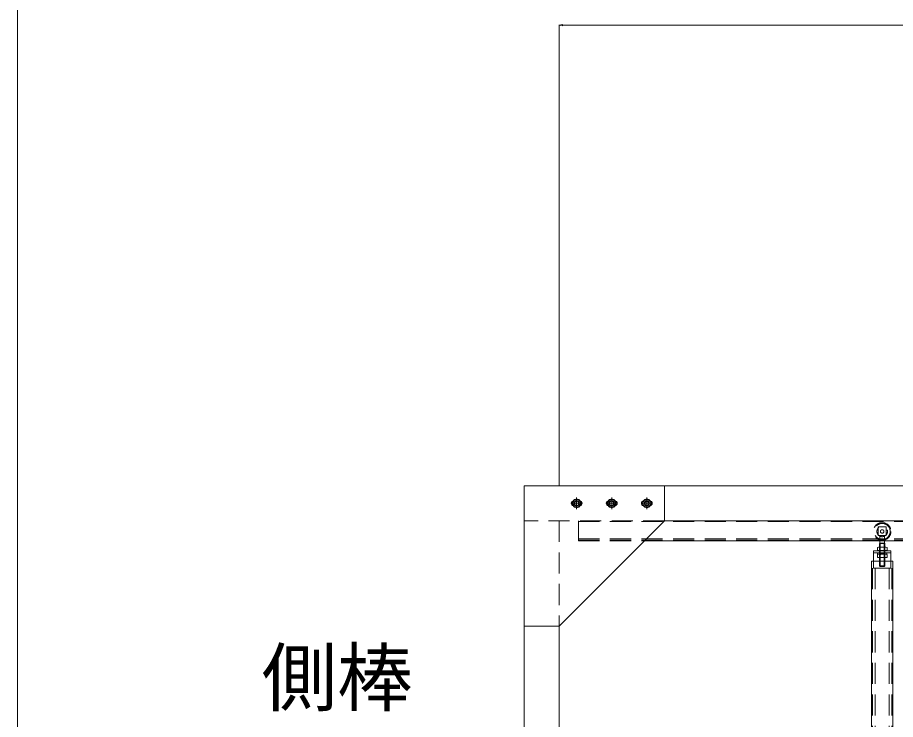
# Model space of a CAD drawing. Units: millimetres, scale not verified. Extents: x -12406 to 12406, y -8553 to 8553.
# Drawn here: x -12406 to -9903, y -1079 to 923 of the extents above; entities that cross this region are included whole.
import ezdxf
from ezdxf.enums import TextEntityAlignment as Align

# ---------------------------------------------------------------- set-up
doc = ezdxf.new("R2010")
doc.units = ezdxf.units.MM
doc.header["$LTSCALE"] = 50
doc.linetypes.add('CHAIN2', pattern=[12, 9, -1, 1, -1])
doc.linetypes.add('DASHED1', pattern=[1.8, 1.2, -0.6])
for name, color, linetype, lineweight in [('0-0_0', 7, 'Continuous', 9), ('0-3_CYG-126', 7, 'Continuous', 9), ('0-9_TEXT', 7, 'Continuous', 9), ('0-D_寸法', 7, 'Continuous', 9)]:
    doc.layers.add(name, color=color, linetype=linetype, lineweight=lineweight)
doc.styles.add('ＭＳ ゴシック', font='')
doc.styles.get('ＭＳ ゴシック').set_extended_font_data('MS Gothic')

msp = doc.modelspace()

# ---------------------------------------------------------------- linework, layer by layer
at = {"layer": '0-0_0'}
msp.add_line((-12406.14, 8553.31), (-12406.14, -8553.31), dxfattribs=at)
at = {"layer": '0-3_CYG-126'}
for p, q in [((-10962.19, -412.35), (-6368.16, -412.35)), ((-10962.19, -412.35), (-10962.19, -4412.35)), ((1437.79, -512.35), (-10562.19, -512.35)), ((-10619.19, -569.35), (1494.79, -569.35)), ((-9947.43, -575.56), (-9947.43, -566.76)), ((-9947.18, -587.38), (-9947.18, -575.56)), ((-9935.18, -587.38), (-9935.18, -575.56)), ((-9934.98, -575.56), (-9933.18, -577.36)), ((-9934.93, -575.56), (-9934.93, -566.76)), ((-9954.88, -588.38), (-9954.88, -596.34)), ((-9951.43, -587.38), (-9930.33, -587.38)), ((-9951.43, -597.34), (-9930.33, -597.34)), ((-9949.18, -577.36), (-9933.18, -577.36)), ((-9949.18, -577.36), (-9949.18, -587.38)), ((-9947.95, -588.38), (-9947.95, -596.34)), ((-9934.09, -588.38), (-9934.09, -596.34)), ((-9933.18, -577.36), (-9933.18, -587.38)), ((-9927.16, -588.38), (-9927.16, -596.34)), ((-9971.19, -4847.16), (-9971.19, -627.38)), ((-9971.19, -627.38), (-9966.19, -627.38)), ((-9916.19, -627.38), (-9911.19, -627.38)), ((-9911.19, -4847.16), (-9911.19, -627.38)), ((-10862.19, -4912.35), (-10862.19, -812.35))]:
    msp.add_line(p, q, dxfattribs=at)
at = {"layer": '0-3_CYG-126', "linetype": 'CHAIN2'}
for p, q in [((-10812.19, -445.85), (-10812.19, -478.85)), ((-10712.19, -445.85), (-10712.19, -478.85)), ((-10612.19, -445.85), (-10612.19, -478.85)), ((-10828.69, -462.35), (-10795.69, -462.35)), ((-10728.69, -462.35), (-10695.69, -462.35)), ((-10628.69, -462.35), (-10595.69, -462.35))]:
    msp.add_line(p, q, dxfattribs=at)
at = {"layer": '0-3_CYG-126', "linetype": 'DASHED1'}
for p, q in [((-10562.19, -512.35), (-10962.19, -512.35)), ((-10862.19, -512.35), (-10862.19, -812.35)), ((-10807.19, -569.35), (-10807.19, -512.35)), ((-10807.19, -513.95), (1682.79, -513.95)), ((-9952.69, -529.56), (-9952.69, -554.56)), ((-10807.19, -563.75), (1682.79, -563.75)), ((-10807.19, -567.75), (1682.79, -567.75)), ((-10807.19, -569.35), (-10619.19, -569.35)), ((-9952.69, -554.56), (-9929.69, -554.56)), ((-9947.44, -566.76), (-9947.44, -554.56)), ((-9934.94, -566.76), (-9934.94, -554.56)), ((-9949.18, -587.38), (-9949.18, -640.56)), ((-9947.18, -642.56), (-9947.18, -587.38)), ((-9935.18, -642.56), (-9935.18, -587.38)), ((-9933.18, -587.38), (-9933.18, -640.56)), ((-9966.19, -603.38), (-9916.19, -603.38)), ((-9954.88, -616.28), (-9954.88, -608.38)), ((-9954.68, -603.38), (-9954.68, -607.38)), ((-9954.68, -603.38), (-9927.68, -603.38)), ((-9954.68, -607.38), (-9927.68, -607.38)), ((-9951.43, -617.29), (-9930.33, -617.29)), ((-9947.95, -616.28), (-9947.95, -608.38)), ((-9941.18, -603.38), (-9947.28, -607.28)), ((-9936.18, -603.38), (-9942.28, -607.28)), ((-9934.09, -616.28), (-9934.09, -608.38)), ((-9927.68, -603.38), (-9927.68, -607.38)), ((-9927.16, -616.28), (-9927.16, -608.38)), ((-9968.89, -4847.38), (-9968.89, -627.38)), ((-9966.19, -627.38), (-9916.19, -627.38)), ((-9961.19, -4847.38), (-9961.19, -627.38)), ((-9949.18, -640.56), (-9933.18, -640.56)), ((-9949.18, -640.56), (-9947.18, -642.56)), ((-9947.18, -642.56), (-9935.18, -642.56)), ((-9933.18, -640.56), (-9935.18, -642.56)), ((-9921.19, -4847.38), (-9921.19, -627.38)), ((-9913.49, -4847.38), (-9913.49, -627.38))]:
    msp.add_line(p, q, dxfattribs=at)
at = {"layer": '0-3_CYG-126'}
for points in [[(-10562.19, -412.35), (-10562.19, -512.35), (-10862.19, -812.35), (-10962.19, -812.35)], [(-9949.18, -577.36), (-9947.38, -575.56), (-9934.98, -575.56)]]:
    msp.add_lwpolyline(points, dxfattribs=at)
for points in [[(-10805.84, -451.35), (-10818.54, -451.35), (-10824.89, -462.35), (-10818.54, -473.35), (-10805.84, -473.35), (-10799.49, -462.35)], [(-10705.84, -451.35), (-10718.54, -451.35), (-10724.89, -462.35), (-10718.54, -473.35), (-10705.84, -473.35), (-10699.49, -462.35)], [(-10605.84, -451.35), (-10618.54, -451.35), (-10624.89, -462.35), (-10618.54, -473.35), (-10605.84, -473.35), (-10599.49, -462.35)], [(-9916.19, -647.38), (-9966.19, -647.38), (-9966.19, -597.38), (-9916.19, -597.38)]]:
    msp.add_lwpolyline(points, close=True, dxfattribs=at)
at = {"layer": '0-3_CYG-126', "linetype": 'DASHED1'}
msp.add_lwpolyline([(-9952.69, -529.56), (-9929.69, -529.56), (-9929.69, -554.56)], dxfattribs=at)
at = {"layer": '0-3_CYG-126'}
for centre, radius in [((-10812.19, -462.35), 11), ((-10812.19, -462.35), 7.5), ((-10812.19, -462.35), 7), ((-10812.19, -462.35), 5.92), ((-10712.19, -462.35), 11), ((-10712.19, -462.35), 7.5), ((-10712.19, -462.35), 7), ((-10712.19, -462.35), 5.92), ((-10612.19, -462.35), 11), ((-10612.19, -462.35), 7.5), ((-10612.19, -462.35), 7), ((-10612.19, -462.35), 5.92)]:
    msp.add_circle(centre, radius, dxfattribs=at)
at = {"layer": '0-3_CYG-126', "linetype": 'DASHED1'}
for radius in [25, 23, 15, 5]:
    msp.add_circle((-9941.19, -542.56), radius, dxfattribs=at)
at = {"layer": '0-3_CYG-126'}
for centre, radius, start, end in [((-10812.19, -462.35), 12, 66.444, 113.556), ((-10712.19, -462.35), 12, 66.444, 113.556), ((-10612.19, -462.35), 12, 66.444, 113.556), ((-10820.19, -462.35), 7.5, 101.415, 258.585), ((-10812.19, -462.35), 12, 126.444, 173.556), ((-10812.19, -462.35), 12, 186.444, 233.556), ((-10812.19, -462.35), 12, 246.444, 293.556), ((-10812.19, -462.35), 12, 6.444, 53.556), ((-10812.19, -462.35), 12, 306.444, 353.556), ((-10804.19, -462.35), 7.5, 281.415, 78.585), ((-10720.19, -462.35), 7.5, 101.415, 258.585), ((-10712.19, -462.35), 12, 126.444, 173.556), ((-10712.19, -462.35), 12, 186.444, 233.556), ((-10712.19, -462.35), 12, 246.444, 293.556), ((-10712.19, -462.35), 12, 6.444, 53.556), ((-10712.19, -462.35), 12, 306.444, 353.556), ((-10704.19, -462.35), 7.5, 281.415, 78.585), ((-10620.19, -462.35), 7.5, 101.415, 258.585), ((-10612.19, -462.35), 12, 126.444, 173.556), ((-10612.19, -462.35), 12, 186.444, 233.556), ((-10612.19, -462.35), 12, 246.444, 293.556), ((-10612.19, -462.35), 12, 6.444, 53.556), ((-10612.19, -462.35), 12, 306.444, 353.556), ((-10604.19, -462.35), 7.5, 281.415, 78.585), ((-9951.41, -593.88), 6.5, 57.795, 122.205), ((-9951.41, -590.84), 6.5, 237.795, 302.205), ((-9941.02, -611.88), 24.49, 73.565, 106.435), ((-9941.02, -572.84), 24.49, 253.565, 286.435), ((-9930.63, -593.84), 6.46, 57.58, 122.42), ((-9930.63, -590.88), 6.46, 237.58, 302.42)]:
    msp.add_arc(centre, radius, start, end, dxfattribs=at)
at = {"layer": '0-3_CYG-126', "linetype": 'DASHED1'}
for centre, radius, start, end in [((-9951.41, -613.88), 6.5, 57.795, 122.205), ((-9951.41, -610.78), 6.5, 237.795, 302.205), ((-9941.02, -631.88), 24.49, 73.565, 106.435), ((-9941.02, -592.8), 24.49, 253.565, 286.435), ((-9930.63, -613.84), 6.46, 57.58, 122.42), ((-9930.63, -610.83), 6.46, 237.58, 302.42)]:
    msp.add_arc(centre, radius, start, end, dxfattribs=at)
at = {"layer": '0-D_寸法', "color": 134}
for p, q in [((-10852.19, 903.08), (-10862.19, 901.42)), ((-10862.19, 901.42), (-10852.19, 899.75)), ((-10852.19, 903.08), (-10852.19, 899.75))]:
    msp.add_line(p, q, dxfattribs=at)
at = {"layer": '0-D_寸法'}
for p, q in [((-10862.19, -411.35), (-10862.19, 902.42)), ((-10852.19, 901.42), (1727.79, 901.42))]:
    msp.add_line(p, q, dxfattribs=at)

# ---------------------------------------------------------------- texts
at = {"layer": '0-9_TEXT', "style": 'ＭＳ ゴシック'}
msp.add_text('側棒', height=157.7, dxfattribs=at).set_placement((-11710.38, -1085.19), align=Align.BOTTOM_LEFT)

doc.saveas('drawing.dxf')
